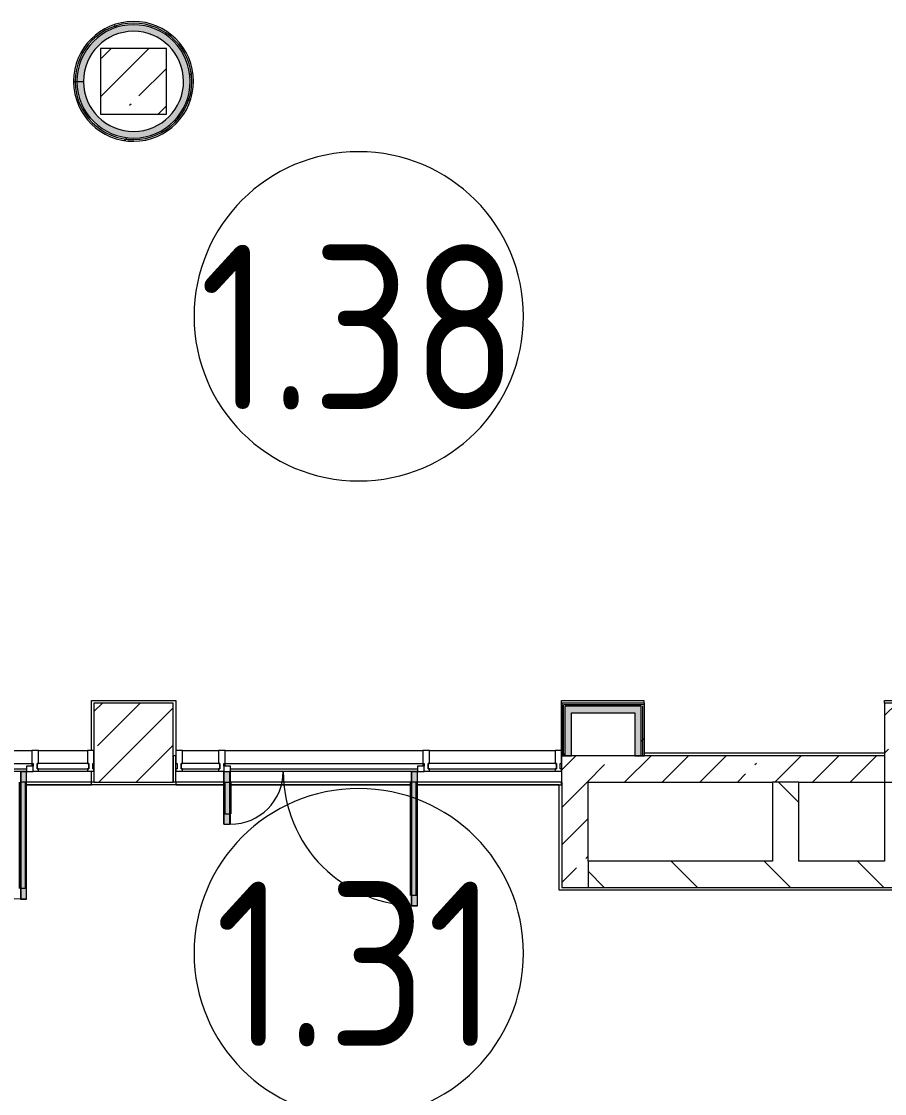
# Model space of a CAD drawing. Header units: millimetres. Extents: x 3991 to 282775, y -8553 to 29560.
# Drawn here: x 196425 to 202975, y 9335 to 17475 of the extents above; entities that cross this region are included whole.
import ezdxf

# ---------------------------------------------------------------- set-up
doc = ezdxf.new("R2010")
doc.units = ezdxf.units.MM
for name, color, linetype, lineweight in [('A-AREA-IDEN', 7, 'Continuous', 9), ('A-GLAZ-CURT-2', 7, 'Continuous', 5), ('A-GLAZ-CWMG-2', 7, 'Continuous', 5), ('A-WALL', 7, 'Continuous', 9), ('I-WALL-3', 7, 'Continuous', 5), ('S-COLS', 7, 'Continuous', 5)]:
    doc.layers.add(name, color=color, linetype=linetype, lineweight=lineweight)
for name, color, linetype, lineweight, true_color in [('A-DETL-GENF-4', 7, 'Continuous', 5, 0xaaaaaa), ('A-DETL-GENF-5', 7, 'Continuous', 5, 0xe2e2e2), ('A-DOOR-3', 7, 'Continuous', 5, 0xaaaaaa), ('A-FLOR-1', 7, 'Continuous', 5, 0xaaaaaa), ('I-WALL-1', 7, 'Continuous', 5, 0xe7e7e7), ('I-WALL-2', 7, 'Continuous', 9, 0xe7e7e7)]:
    doc.layers.add(name, color=color, linetype=linetype, lineweight=lineweight, true_color=true_color)
doc.styles.add('GOST Common_3', font='GOST_Common.ttf', dxfattribs={"width": 0.9, "height": 1250})
pattern_1 = [(45, (148815.1, 0), (-285.123, 285.123), []), (45, (149100.2, 0), (-285.123, 285.123), [504.031, -100.806, 16.764, -84.042])]
pattern_2 = [(135, (148815.1, 0), (-353.5534, -353.5534), [])]
pattern_3 = [(45, (148815.1, 0), (-530.33, 530.33), []), (135, (148815.1, 0), (-530.33, -530.33), [])]

# ---------------------------------------------------------------- blocks, each defined once
blk = doc.blocks.new('BSC_Колонна _Прямоугольная - 600х600-23205375-Общий план 1 этажа с размещением фрагментов 1_1-1_9')
at = {"layer": 'S-COLS'}
h = blk.add_hatch(dxfattribs=at)
h.set_pattern_fill('FP_93', color=256, style=0, pattern_type=2)
h.set_pattern_definition([(45, (-54460, -12000), (-285.123, 285.123), []), (45, (-54174.88, -12000), (-285.123, 285.123), [504.031, -100.806, 16.764, -84.042])])
h.paths.add_polyline_path([(191.5, -300), (300, -300), (297.8, 300), (-300, 300), (-300, -300), (84.1, -300)])
for p, q in [((300, 300), (-300, 300)), ((-300, 300), (-300, -300)), ((300, -300), (300, 300)), ((-300, -300), (300, -300))]:
    blk.add_line(p, q, dxfattribs=at)
blk = doc.blocks.new('BSC_Колонна _Прямоугольная - 500х500-22732503-Общий план 1 этажа с размещением фрагментов 1_1-1_9')
at = {"layer": 'S-COLS'}
h = blk.add_hatch(dxfattribs=at)
h.set_pattern_fill('FP_127', color=256, style=0, pattern_type=2)
h.set_pattern_definition([(45, (-48460, -17020), (-285.123, 285.123), []), (45, (-48174.88, -17020), (-285.123, 285.123), [504.031, -100.806, 16.764, -84.042])])
h.paths.add_polyline_path([(250, -250), (250, 250), (-250, 250), (-250, -250), (200, -250)])
for p, q in [((250, 250), (-250, 250)), ((-250, 250), (-250, -250)), ((250, -250), (250, 250)), ((-250, -250), (250, -250))]:
    blk.add_line(p, q, dxfattribs=at)
blk = doc.blocks.new('Прямоугольный импост - Импост структурный с накладкой - 160мм Темный-32467808-Общий план 1 этажа с размещением фрагментов 1_1-1_9')
at = {"layer": 'A-GLAZ-CWMG-2'}
for p, q in [((-50, 40), (-50, 140)), ((-50, 140), (0, 140)), ((0, 140), (0, 40)), ((-40, 40), (-50, 40)), ((-50, -17), (-50, 0)), ((-50, 0), (-40, 0)), ((-40, 0), (-40, 40)), ((-10, 40), (-10, 0)), ((0, 40), (-10, 40)), ((-10, 0), (0, 0)), ((0, 0), (0, -17)), ((0, -17), (-50, -17))]:
    blk.add_line(p, q, dxfattribs=at)
blk = doc.blocks.new('Системная панель - Стекло - 40мм-32784007-Общий план 1 этажа с размещением фрагментов 1_1-1_9')
at = {"layer": 'A-GLAZ-CURT-2'}
for p, q in [((147.5, 0), (-147.5, 0)), ((-147.5, 0), (-147.5, -40)), ((147.5, -40), (147.5, 0)), ((-147.5, -40), (147.5, -40))]:
    blk.add_line(p, q, dxfattribs=at)
blk = doc.blocks.new('Дверь_Витражная_остекление_ - В-19-32784442-Общий план 1 этажа с размещением фрагментов 1_1-1_9')
at = {"layer": 'A-DETL-GENF-5'}
for points in [[(-710, 1040), (-710, 20), (-665, 20), (-665, 1040)], [(715, 420), (715, 20), (760, 20), (760, 420)]]:
    blk.add_hatch(color=256, dxfattribs=at).paths.add_polyline_path(points)
at = {"layer": 'A-DETL-GENF-4'}
for p, q in [((-710, 1040), (-665, 1040)), ((-710, 1040), (-710, 20)), ((-665, 1040), (-710, 1040)), ((-710, 1040), (-710, 20)), ((-665, 1040), (-665, 20)), ((-665, 20), (-665, 1040)), ((-710, 960), (-665, 960)), ((-700, 960), (-700, 100)), ((-656, 960), (-656, 100)), ((760, 420), (715, 420)), ((715, 420), (715, 20)), ((760, 420), (715, 420)), ((715, 420), (715, 20)), ((760, 420), (760, 20)), ((760, 20), (760, 420)), ((706, 340), (706, 100)), ((760, 340), (715, 340)), ((750, 340), (750, 100)), ((-710, 100), (-665, 100)), ((760, 100), (715, 100)), ((-665, 20), (-710, 20)), ((-710, 20), (-665, 20))]:
    blk.add_line(p, q, dxfattribs=at)
at = {"layer": 'A-DOOR-3'}
for p, q in [((-710, 1040), (-710, 20)), ((710, 420), (710, 20)), ((-710, 20), (-760, 20)), ((-760, 20), (-760, -20)), ((-710, -20), (-710, 20)), ((760, 20), (710, 20)), ((710, 20), (710, -20)), ((760, -20), (760, 20)), ((-760, -20), (-710, -20)), ((710, -20), (760, -20))]:
    blk.add_line(p, q, dxfattribs=at)
for centre, radius, start, end in [((-710, 20), 1020, 360, 90), ((710, 20), 400, 90, 180)]:
    blk.add_arc(centre, radius, start, end, dxfattribs=at)
blk = doc.blocks.new('Прямоугольный импост - Импост структурный с накладкой - 160мм Темный-32784438-Общий план 1 этажа с размещением фрагментов 1_1-1_9')
at = {"layer": 'A-GLAZ-CWMG-2'}
for p, q in [((49156, 11940), (50656, 11940)), ((49156, 11820), (49156, 11840)), ((49156, 11840), (50656, 11840)), ((50656, 11840), (50656, 11820)), ((49196, 11800), (50616, 11800)), ((49196, 11783), (50616, 11783))]:
    blk.add_line(p, q, dxfattribs=at)
blk = doc.blocks.new('Системная панель - Стекло - 40мм-32784544-Общий план 1 этажа с размещением фрагментов 1_1-1_9')
at = {"layer": 'A-GLAZ-CURT-2'}
for p, q in [((486.5, 0), (-486.5, 0)), ((-486.5, 0), (-486.5, -40)), ((486.5, -40), (486.5, 0)), ((-486.5, -40), (486.5, -40))]:
    blk.add_line(p, q, dxfattribs=at)
blk = doc.blocks.new('Прямоугольный импост - Импост структурный с накладкой - 160мм Темный-32784005-Общий план 1 этажа с размещением фрагментов 1_1-1_9')
at = {"layer": 'A-GLAZ-CWMG-2'}
for p, q in [((48831, 11940), (49106, 11940)), ((48831, 11783), (49106, 11783))]:
    blk.add_line(p, q, dxfattribs=at)
blk = doc.blocks.new('Прямоугольный импост - Импост структурный с накладкой - 160мм Темный-V327-Общий план 1 этажа с размещением фрагментов 1_1-1_9')
at = {"layer": 'A-GLAZ-CWMG-2'}
for p, q in [((-25, 40), (-25, 140)), ((-25, 140), (25, 140)), ((25, 140), (25, 40)), ((-15, 40), (-25, 40)), ((-25, -17), (-25, 0)), ((-25, 0), (-15, 0)), ((-15, 0), (-15, 40)), ((15, 40), (15, 20)), ((25, 40), (15, 40)), ((15, -17), (-25, -17))]:
    blk.add_line(p, q, dxfattribs=at)
blk = doc.blocks.new('Прямоугольный импост - Импост структурный с накладкой - 160мм Темный-V328-Общий план 1 этажа с размещением фрагментов 1_1-1_9')
at = {"layer": 'A-GLAZ-CWMG-2'}
for p, q in [((-25, 40), (-25, 140)), ((-25, 140), (25, 140)), ((25, 140), (25, 40)), ((-15, 40), (-25, 40)), ((-15, 20), (-15, 40)), ((15, 40), (15, 0)), ((25, 40), (15, 40)), ((15, 0), (25, 0)), ((25, 0), (25, -17)), ((25, -17), (-15, -17))]:
    blk.add_line(p, q, dxfattribs=at)
blk = doc.blocks.new('Прямоугольный импост - Импост структурный с накладкой - 160мм Темный-32784440-Общий план 1 этажа с размещением фрагментов 1_1-1_9')
at = {"layer": 'A-GLAZ-CWMG-2'}
for p, q in [((50706, 11940), (51659, 11940)), ((50706, 11783), (51659, 11783))]:
    blk.add_line(p, q, dxfattribs=at)
blk = doc.blocks.new('Прямоугольный импост - Импост структурный с накладкой - 160мм Темный-30755843-Общий план 1 этажа с размещением фрагментов 1_1-1_9')
at = {"layer": 'A-GLAZ-CWMG-2'}
for p, q in [((0, 140), (-50, 140)), ((-50, 140), (-50, 40)), ((0, 40), (0, 140)), ((-50, 40), (-40, 40)), ((-40, 0), (-50, 0)), ((-50, 0), (-50, -17)), ((-40, 40), (-40, 0)), ((-10, 0), (-10, 40)), ((-10, 40), (0, 40)), ((0, 0), (-10, 0)), ((0, -17), (0, 0)), ((-50, -17), (0, -17))]:
    blk.add_line(p, q, dxfattribs=at)
blk = doc.blocks.new('Дверь_Витражная_остекление_ - В-9-32786634-Общий план 1 этажа с размещением фрагментов 1_1-1_9')
at = {"layer": 'A-DETL-GENF-5'}
for points in [[(-684.5, 989), (-684.5, 20), (-639.5, 20), (-639.5, 989)], [(689.5, 420), (689.5, 20), (734.5, 20), (734.5, 420)]]:
    blk.add_hatch(color=256, dxfattribs=at).paths.add_polyline_path(points)
at = {"layer": 'A-DETL-GENF-4'}
for p, q in [((-684.5, 989), (-639.5, 989)), ((-684.5, 989), (-684.5, 20)), ((-639.5, 989), (-684.5, 989)), ((-684.5, 989), (-684.5, 20)), ((-639.5, 989), (-639.5, 20)), ((-639.5, 20), (-639.5, 989)), ((-684.5, 909), (-639.5, 909)), ((-674.5, 909), (-674.5, 100)), ((-630.5, 909), (-630.5, 100)), ((734.5, 420), (689.5, 420)), ((689.5, 420), (689.5, 20)), ((734.5, 420), (689.5, 420)), ((689.5, 420), (689.5, 20)), ((734.5, 420), (734.5, 20)), ((734.5, 20), (734.5, 420)), ((680.5, 340), (680.5, 100)), ((734.5, 340), (689.5, 340)), ((724.5, 340), (724.5, 100)), ((-684.5, 100), (-639.5, 100)), ((734.5, 100), (689.5, 100)), ((-639.5, 20), (-684.5, 20)), ((-684.5, 20), (-639.5, 20))]:
    blk.add_line(p, q, dxfattribs=at)
at = {"layer": 'A-DOOR-3'}
for p, q in [((-684.5, 989), (-684.5, 20)), ((684.5, 420), (684.5, 20)), ((-684.5, 20), (-734.5, 20)), ((-734.5, 20), (-734.5, -20)), ((-684.5, -20), (-684.5, 20)), ((734.5, 20), (684.5, 20)), ((684.5, 20), (684.5, -20)), ((734.5, -20), (734.5, 20)), ((-734.5, -20), (-684.5, -20)), ((684.5, -20), (734.5, -20))]:
    blk.add_line(p, q, dxfattribs=at)
for centre, radius, start, end in [((-684.5, 20), 969, 360, 90), ((684.5, 20), 400, 90, 180)]:
    blk.add_arc(centre, radius, start, end, dxfattribs=at)
blk = doc.blocks.new('Прямоугольный импост - Импост структурный с накладкой - 160мм Темный-32786259-Общий план 1 этажа с размещением фрагментов 1_1-1_9')
at = {"layer": 'A-GLAZ-CWMG-2'}
for p, q in [((46240, 11940), (47689, 11940)), ((46240, 11820), (46240, 11840)), ((46240, 11840), (47689, 11840)), ((47689, 11840), (47689, 11820)), ((46280, 11800), (47649, 11800)), ((46280, 11783), (47649, 11783))]:
    blk.add_line(p, q, dxfattribs=at)
blk = doc.blocks.new('Системная панель - Стекло - 40мм-32786365-Общий план 1 этажа с размещением фрагментов 1_1-1_9')
at = {"layer": 'A-GLAZ-CURT-2'}
for p, q in [((195.5, 0), (-195.5, 0)), ((-195.5, 0), (-195.5, -40)), ((195.5, -40), (195.5, 0)), ((-195.5, -40), (195.5, -40))]:
    blk.add_line(p, q, dxfattribs=at)
blk = doc.blocks.new('Прямоугольный импост - Импост структурный с накладкой - 160мм Темный-32786261-Общий план 1 этажа с размещением фрагментов 1_1-1_9')
at = {"layer": 'A-GLAZ-CWMG-2'}
for p, q in [((47739, 11940), (48110, 11940)), ((47739, 11783), (48110, 11783))]:
    blk.add_line(p, q, dxfattribs=at)
blk = doc.blocks.new('Марка_Помещения - Номер-25198446-Общий план 1 этажа с размещением фрагментов 1_1-1_9')
at = {"layer": 'A-AREA-IDEN'}
for start, end in [(360, 180), (180, 360)]:
    blk.add_arc((0, 0), 2.5, start, end, dxfattribs=at)

msp = doc.modelspace()

# ---------------------------------------------------------------- hatches: boundary and pattern name
at = {"layer": 'I-WALL-1'}
for points in [[(197259.1, 16590.3), (197346.2, 16596.9), (197428.9, 16620), (197482, 16644.1), (197548.4, 16689.7), (197602.7, 16743.6), (197639, 16792.8), (197675.1, 16865.8), (197691.6, 16913.2), (197703.5, 17018.5), (197697.7, 17090.6), (197690.9, 17129.7), (197651, 17225.7), (197618.2, 17277.1), (197570.2, 17331.1), (197529.8, 17366.4), (197443.9, 17413.9), (197367.2, 17438.4), (197318.3, 17447.1), (197223.5, 17445.3), (197168.3, 17435.4), (197096.6, 17409.9), (197029.9, 17371.6), (196968.7, 17319.5), (196940.3, 17289.9), (196895.3, 17220), (196869.1, 17161), (196848.4, 17059), (196845.1, 17020), (196895.1, 17020), (196901.2, 17087.8), (196928.7, 17173), (196952.6, 17220), (196996.4, 17277.1), (197059.4, 17331.1), (197122.6, 17366.4), (197183.9, 17387.4), (197242.9, 17397.4), (197318.3, 17396.1), (197358.9, 17390.6), (197429.9, 17366.4), (197497.8, 17326.4), (197553, 17277.1), (197596.5, 17220), (197628, 17156.8), (197641.1, 17122.3), (197653.4, 17055.4), (197651, 16972), (197641.8, 16920.3), (197602.7, 16830.4), (197581.5, 16795.7), (197517.1, 16729), (197470.5, 16695.5), (197403, 16663.7), (197331.9, 16645.8), (197275.1, 16641.2), (197205.6, 16647.7), (197138.3, 16667), (197075.1, 16698.6), (197018, 16742.2), (196990.5, 16768.2), (196950.1, 16823), (196920.2, 16884.1), (196899.2, 16974.9), (196895.1, 17017.3), (196845.1, 17017), (196856, 16928.7), (196881.2, 16851.1), (196920.2, 16779.9), (196960.5, 16729), (197018, 16677.2), (197068.7, 16644.1), (197117.1, 16620.1), (197205.6, 16596.9), (197226.1, 16594.3)], [(201129, 12225), (201129, 12275), (200600.1, 12275), (200600.1, 12225), (201079, 12225)], [(201129, 11900), (201129, 12225), (201079, 12225), (201079, 11900)]]:
    msp.add_hatch(color=256, dxfattribs=at).paths.add_polyline_path(points)
at = {"layer": 'I-WALL-2'}
msp.add_hatch(color=256, dxfattribs=at).paths.add_polyline_path([(200550.1, 11900), (200600.1, 11900), (200600.1, 12275), (200550.1, 12275), (200550.1, 11912.2)])
at = {"layer": 'I-WALL-3'}
h = msp.add_hatch(dxfattribs=at)
h.set_pattern_fill('FP_192', color=256, style=0, pattern_type=2)
h.set_pattern_definition(pattern_3)
h.paths.add_polyline_path([(197240, 16566.4), (197347.7, 16572.4), (197422, 16591), (197488.7, 16620), (197546.5, 16656.6), (197602.7, 16706.3), (197653.6, 16770.3), (197682.6, 16820), (197707.9, 16881.7), (197724.3, 16948.4), (197727.2, 17055.4), (197715.1, 17129.7), (197690.9, 17201), (197656.7, 17264.9), (197615.8, 17319.4), (197555.4, 17376.4), (197496.9, 17415.6), (197423.7, 17448.4), (197358.9, 17465.8), (197291.4, 17473.5), (197205.2, 17468.1), (197137.8, 17452.3), (197074.6, 17427.1), (197006.9, 17385.9), (196945.1, 17331.1), (196899.6, 17274.3), (196867.7, 17220), (196838.9, 17144.9), (196826.1, 17092.6), (196820.1, 17020), (196832.6, 17020), (196839.2, 17095.9), (196869.6, 17193.4), (196899.6, 17251.8), (196948.8, 17316.7), (196991.1, 17358.3), (197051.7, 17401.1), (197141.5, 17440.2), (197205.9, 17455.6), (197275.4, 17461.3), (197358.9, 17453), (197433.7, 17431.4), (197502.4, 17397.8), (197558.6, 17357.8), (197615.3, 17300.5), (197651, 17251.1), (197680.5, 17195.7), (197705, 17121.3), (197715.9, 17055.4), (197716.1, 16984.1), (197693.9, 16882.1), (197667.6, 16818.7), (197621.5, 16747.2), (197583.5, 16704.2), (197525.7, 16656.7), (197459.9, 16619.2), (197389, 16593.6), (197331.9, 16581.3), (197226.1, 16581.8), (197156.1, 16595.4), (197089.1, 16620.1), (197018, 16661.8), (196968.7, 16702.6), (196920.2, 16757.9), (196881.2, 16821.3), (196851.8, 16896.2), (196839.5, 16942.2), (196826.8, 17016.8), (196820.1, 17016.8), (196835, 16910.6), (196858.9, 16840), (196890.2, 16779.9), (196932.6, 16722.4), (196993, 16664.9), (197051.8, 16625.2), (197117.1, 16594.8), (197186.8, 16574.9), (197226.1, 16568.6)])
h = msp.add_hatch(dxfattribs=at)
h.set_pattern_fill('FP_192', color=256, style=0, pattern_type=2)
h.set_pattern_definition(pattern_3)
h.paths.add_polyline_path([(197258.7, 16577.8), (197361.5, 16587.6), (197436.1, 16609.5), (197494.1, 16637), (197555.5, 16679.4), (197606.9, 16729), (197646.7, 16780.9), (197680.8, 16844.5), (197706, 16923.7), (197716, 17017.9), (197710.3, 17091.1), (197698.8, 17144.4), (197666.4, 17223.7), (197621.5, 17292.8), (197584.7, 17334.9), (197529.9, 17381), (197467.8, 17417.8), (197377, 17449.1), (197318.3, 17459.5), (197223.5, 17457.9), (197157.1, 17445), (197086.6, 17418.8), (197017.5, 17377.9), (196962.5, 17331.1), (196919.3, 17280.9), (196881.2, 17219), (196851.3, 17142.1), (196838.8, 17092.6), (196832.6, 17020), (196845.1, 17020.1), (196857.8, 17117.8), (196881.2, 17188.7), (196903.7, 17235.6), (196948.8, 17298.7), (197018.1, 17362.8), (197075.2, 17399.1), (197138.5, 17426.2), (197205.8, 17443.1), (197275.3, 17448.8), (197358.9, 17440.2), (197423.7, 17422), (197494.1, 17388.3), (197550.6, 17348.3), (197602.7, 17296.3), (197641.1, 17243.3), (197677.7, 17166.4), (197692.4, 17121), (197703.4, 17055.4), (197703.4, 16983.6), (197680.9, 16882.4), (197653.8, 16819.5), (197618.1, 16762.9), (197583.5, 16720.8), (197529.4, 16673.6), (197443.2, 16625.8), (197403, 16609.5), (197327.1, 16593.5), (197226.1, 16594.3), (197155.8, 16608.5), (197094.7, 16631.2), (197040, 16661.2), (196984.8, 16703.9), (196928.7, 16767.6), (196890.2, 16831.5), (196870.6, 16874), (196851.8, 16944.4), (196839.5, 17016.9), (196832.6, 17016.9), (196845.7, 16918.8), (196870.6, 16844.2), (196901.1, 16785.8), (196943.1, 16729), (197001.8, 16673.6), (197051.8, 16638.6), (197143.5, 16599.2), (197205.6, 16584.3), (197251.1, 16578.7)])
h = msp.add_hatch(dxfattribs=at)
h.set_pattern_fill('FP_192', color=256, style=0, pattern_type=2)
h.set_pattern_definition(pattern_3)
h.paths.add_polyline_path([(200534.6, 11900), (200537.6, 11900), (200534.6, 12300), (200525.1, 12300), (200525.1, 11900)])
h = msp.add_hatch(dxfattribs=at)
h.set_pattern_fill('FP_192', color=256, style=0, pattern_type=2)
h.set_pattern_definition(pattern_3)
h.paths.add_polyline_path([(200537.6, 11900), (200550.1, 11900), (200550.1, 12287.5), (200537.6, 12287.5), (200537.6, 11912.2)])
h = msp.add_hatch(dxfattribs=at)
h.set_pattern_fill('FP_192', color=256, style=0, pattern_type=2)
h.set_pattern_definition(pattern_3)
h.paths.add_polyline_path([(201141.5, 11900), (201141.5, 12275), (201129, 12275), (201129, 11900)])
h = msp.add_hatch(dxfattribs=at)
h.set_pattern_fill('FP_192', color=256, style=0, pattern_type=2)
h.set_pattern_definition(pattern_3)
h.paths.add_polyline_path([(201154, 11900), (201154, 12275), (201141.5, 12275), (201141.5, 11900)])
h = msp.add_hatch(dxfattribs=at)
h.set_pattern_fill('FP_57', color=256, style=0, pattern_type=2)
h.set_pattern_definition(pattern_1)
h.paths.add_polyline_path([(207955.1, 11700), (208975.1, 11700), (208975.1, 11900), (203575.1, 11900), (203575.1, 11700), (207375.8, 11700)])
h.paths.add_polyline_path([(200534.6, 11700), (202975.1, 11700), (202975.1, 11900), (200525.1, 11900), (200525.1, 11700)])
h = msp.add_hatch(dxfattribs=at)
h.set_pattern_fill('FP_57', color=256, style=0, pattern_type=2)
h.set_pattern_definition(pattern_1)
h.paths.add_polyline_path([(200725.1, 10900), (200725.1, 11700), (200525.1, 11700), (200525.1, 10900), (200534.6, 10900)])
h = msp.add_hatch(dxfattribs=at)
h.set_pattern_fill('FP_72', color=256, style=0, pattern_type=2)
h.set_pattern_definition(pattern_2)
h.paths.add_polyline_path([(202125.1, 11100), (202325.1, 11100), (202325.1, 11700), (202125.1, 11700), (202125.1, 11629.6)])
h = msp.add_hatch(dxfattribs=at)
h.set_pattern_fill('FP_72', color=256, style=0, pattern_type=2)
h.set_pattern_definition(pattern_2)
h.paths.add_polyline_path([(207154.3, 10900), (207255.1, 10900), (207255.1, 11100), (207045.1, 11100), (207045.1, 10900), (207074.3, 10900)])
h.paths.add_polyline_path([(200725.1, 10900), (204315.1, 10900), (204315.1, 11100), (200725.1, 11100)])
h.paths.add_polyline_path([(206274.3, 10900), (206345.1, 10900), (206345.1, 11100), (206125.1, 11100), (206125.1, 10900), (206194.3, 10900)])
h.paths.add_polyline_path([(205215.1, 10900), (205425.1, 10900), (205421.2, 11100), (205215.1, 11100), (205215.1, 10980)])
at = {"layer": 'S-COLS'}
h = msp.add_hatch(dxfattribs=at)
h.set_pattern_fill('FP_57', color=256, style=0, pattern_type=2)
h.set_pattern_definition(pattern_1)
h.paths.add_polyline_path([(197575.1, 11700), (197575.1, 12300), (196975.1, 12300), (196975.1, 11700)])

# ---------------------------------------------------------------- linework, layer by layer
at = {"layer": 'A-FLOR-1'}
for p, q in [((196955.1, 11940), (196955.1, 12320)), ((196955.1, 12320), (197595.1, 12320)), ((197595.1, 12320), (197595.1, 11900)), ((200524.1, 11940), (200524.1, 12320)), ((200524.1, 12320), (201147.6, 12320)), ((201147.6, 12320), (201147.6, 12300)), ((202975.1, 12300), (202975.1, 12320)), ((202975.1, 12320), (203572.8, 12320)), ((201153.1, 11921), (202975.1, 11921)), ((196955.1, 11679), (196955.1, 11783)), ((197961.1, 11680), (196464.1, 11680)), ((196464.1, 11679), (196955.1, 11679)), ((197595.1, 11700), (197595.1, 11679)), ((197595.1, 11679), (197961.1, 11679)), ((199386.1, 11680), (198006.1, 11680)), ((198006.1, 11679), (199386.1, 11679)), ((200505.1, 11680), (199431.1, 11680)), ((199431.1, 11679), (200524.1, 11679)), ((200505.1, 10880), (200505.1, 11680)), ((200524.1, 11679), (200524.1, 11700)), ((204565.1, 10880), (200505.1, 10880))]:
    msp.add_line(p, q, dxfattribs=at)
at = {"layer": 'A-WALL'}
for p, q in [((200537.6, 11900), (200537.6, 12287.5)), ((201154, 12287.5), (200537.6, 12287.5)), ((200550.1, 11900), (200550.1, 12275)), ((201129, 12275), (200550.1, 12275)), ((201129, 11900), (201129, 12275)), ((201141.5, 11900), (201141.5, 12275)), ((200525.1, 11700), (200525.1, 11900)), ((202325.1, 11700), (202125.1, 11700)), ((200725.1, 11100), (200725.1, 10900))]:
    msp.add_line(p, q, dxfattribs=at)
for radius in [442.5, 430]:
    msp.add_arc((197275.1, 17020), radius, 180.40614, 180, dxfattribs=at)
at = {"layer": 'I-WALL-3'}
for p, q in [((196820.1, 17020), (196895.1, 17020)), ((196895.1, 17017.3), (196820.1, 17016.8)), ((200525.1, 12300), (200525.1, 11900)), ((201154, 12300), (200525.1, 12300)), ((201154, 11900), (201154, 12300)), ((200600.1, 11900), (200600.1, 12225)), ((200600.1, 12225), (201079, 12225)), ((201079, 12225), (201079, 11900)), ((197596.1, 11900), (197575.1, 11900)), ((197575.1, 11900), (197575.1, 11700)), ((197596.1, 11700), (197596.1, 11900)), ((200525.1, 11900), (200524.1, 11900)), ((200524.1, 11900), (200524.1, 11700)), ((202975.1, 11900), (200525.1, 11900)), ((200525.1, 11900), (200600.1, 11900)), ((201079, 11900), (201154, 11900)), ((196975.1, 11700), (196464.1, 11700)), ((197961.1, 11700), (197575.1, 11700)), ((199386.1, 11700), (198006.1, 11700)), ((200525.1, 11700), (199431.1, 11700)), ((200525.1, 11700), (200525.1, 10900)), ((200725.1, 11700), (202125.1, 11700)), ((200725.1, 11100), (200725.1, 11700)), ((202125.1, 11700), (202125.1, 11100)), ((202325.1, 11700), (202975.1, 11700)), ((202325.1, 11100), (202325.1, 11700)), ((202975.1, 11700), (202975.1, 11100)), ((202125.1, 11100), (200725.1, 11100)), ((202975.1, 11100), (202325.1, 11100)), ((200525.1, 10900), (204515.1, 10900))]:
    msp.add_line(p, q, dxfattribs=at)
for radius in [455, 380]:
    msp.add_arc((197275.1, 17020), radius, 180.40614, 180, dxfattribs=at)
at = {"layer": 'S-COLS'}
for p, q in [((197575.1, 12300), (196975.1, 12300)), ((196975.1, 12300), (196975.1, 11700)), ((197575.1, 11900), (197575.1, 12300)), ((197575.1, 11700), (197575.1, 11900)), ((196975.1, 11700), (197575.1, 11700))]:
    msp.add_line(p, q, dxfattribs=at)

# ---------------------------------------------------------------- block references
at = {"layer": 'A-AREA-IDEN', "xscale": 499.9999999999995, "yscale": 499.9999999999995, "zscale": 499.9999999999995}
for p in [(198984.6, 15236.2), (198984.6, 10400.9)]:
    msp.add_blockref('Марка_Помещения - Номер-25198446-Общий план 1 этажа с размещением фрагментов 1_1-1_9', p, dxfattribs=at)
at = {"layer": 'A-DOOR-3', "rotation": 180}
for name, p in [('Дверь_Витражная_остекление_ - В-9-32786634-Общий план 1 этажа с размещением фрагментов 1_1-1_9', (195779.6, 11800)), ('Дверь_Витражная_остекление_ - В-19-32784442-Общий план 1 этажа с размещением фрагментов 1_1-1_9', (198721.1, 11800))]:
    msp.add_blockref(name, p, dxfattribs=at)
at = {"layer": 'A-GLAZ-CURT-2', "rotation": 180}
for name, p in [('Системная панель - Стекло - 40мм-32786365-Общий план 1 этажа с размещением фрагментов 1_1-1_9', (196739.6, 11800)), ('Системная панель - Стекло - 40мм-32784007-Общий план 1 этажа с размещением фрагментов 1_1-1_9', (197783.6, 11800)), ('Системная панель - Стекло - 40мм-32784544-Общий план 1 этажа с размещением фрагментов 1_1-1_9', (199997.6, 11800))]:
    msp.add_blockref(name, p, dxfattribs=at)
at = {"layer": 'A-GLAZ-CWMG-2'}
for name, p in [('Прямоугольный импост - Импост структурный с накладкой - 160мм Темный-32786259-Общий план 1 этажа с размещением фрагментов 1_1-1_9', (148815.1, 0)), ('Прямоугольный импост - Импост структурный с накладкой - 160мм Темный-32786261-Общий план 1 этажа с размещением фрагментов 1_1-1_9', (148815.1, 0)), ('Прямоугольный импост - Импост структурный с накладкой - 160мм Темный-30755843-Общий план 1 этажа с размещением фрагментов 1_1-1_9', (196975.1, 11800)), ('Прямоугольный импост - Импост структурный с накладкой - 160мм Темный-32784005-Общий план 1 этажа с размещением фрагментов 1_1-1_9', (148815.1, 0)), ('Прямоугольный импост - Импост структурный с накладкой - 160мм Темный-32784438-Общий план 1 этажа с размещением фрагментов 1_1-1_9', (148815.1, 0)), ('Прямоугольный импост - Импост структурный с накладкой - 160мм Темный-32784440-Общий план 1 этажа с размещением фрагментов 1_1-1_9', (148815.1, 0)), ('Прямоугольный импост - Импост структурный с накладкой - 160мм Темный-30755843-Общий план 1 этажа с размещением фрагментов 1_1-1_9', (200524.1, 11800))]:
    msp.add_blockref(name, p, dxfattribs=at)
at = {"layer": 'A-GLAZ-CWMG-2', "extrusion": (0, 0, -1)}
for name, p in [('Прямоугольный импост - Импост структурный с накладкой - 160мм Темный-V327-Общий план 1 этажа с размещением фрагментов 1_1-1_9', (-196529.1, 11800)), ('Прямоугольный импост - Импост структурный с накладкой - 160мм Темный-32467808-Общий план 1 этажа с размещением фрагментов 1_1-1_9', (-197596.1, 11800)), ('Прямоугольный импост - Импост структурный с накладкой - 160мм Темный-V328-Общий план 1 этажа с размещением фрагментов 1_1-1_9', (-197946.1, 11800)), ('Прямоугольный импост - Импост структурный с накладкой - 160мм Темный-V327-Общий план 1 этажа с размещением фрагментов 1_1-1_9', (-199496.1, 11800))]:
    msp.add_blockref(name, p, dxfattribs=at)
at = {"layer": 'S-COLS'}
for name, p in [('BSC_Колонна _Прямоугольная - 500х500-22732503-Общий план 1 этажа с размещением фрагментов 1_1-1_9', (197275.1, 17020)), ('BSC_Колонна _Прямоугольная - 600х600-23205375-Общий план 1 этажа с размещением фрагментов 1_1-1_9', (203275.1, 12000))]:
    msp.add_blockref(name, p, dxfattribs=at)

# ---------------------------------------------------------------- texts
at = {"layer": 'A-AREA-IDEN', "char_height": 1250, "attachment_point": 1, "style": 'GOST Common_3'}
for s, insert, width in [('1.38', (197775.2, 15779), 3030.379), ('1.31', (197894.4, 10943.7), 2741.771)]:
    msp.add_mtext(s, dxfattribs=dict(at, insert=insert, width=width))

doc.saveas('drawing.dxf')
